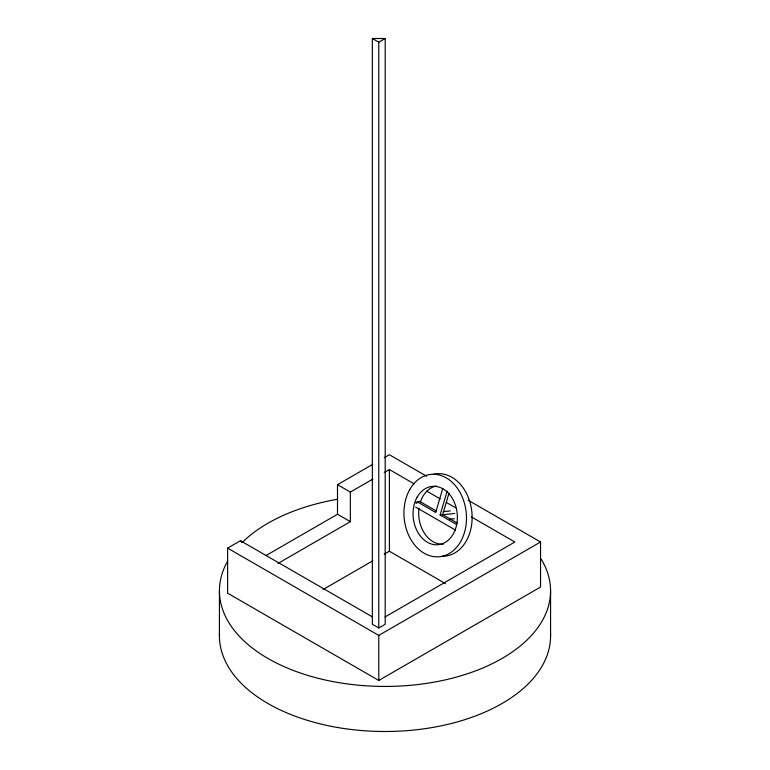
<?xml version="1.0" encoding="UTF-8"?>
<svg xmlns="http://www.w3.org/2000/svg" width="770" height="770" viewBox="0 0 770 770"><rect width="100%" height="100%" fill="white"/><g stroke="black" fill="none" stroke-linecap="round" stroke-linejoin="round"><path stroke-width="1.16" d="M436.359 510.991L419.891 501.482L417.186 501.771L416.724 503.339L415.742 502.772M442.721 488.575L435.714 512.464L417.186 501.771M456.591 524.524L440.122 515.014L447.139 491.125M448.997 493.127L442.654 514.745L440.122 515.014M372.353 38.5L378.773 42.206L385.192 38.5L385.192 624.278L378.773 627.983L372.353 624.278L372.353 38.5L385.192 38.5M468.073 500.163L540.55 542.003L540.55 587.058L378.773 680.459L227.622 593.189L227.622 548.125L240.452 540.713L372.555 616.982M266.218 555.42L337.501 514.264L337.501 484.686L372.786 464.32M384.201 457.726L389.389 454.733L426.657 476.245M337.501 484.686L350.34 492.097L372.95 479.046M384.249 472.52L389.389 469.556L414.279 483.926M278.028 563.419L350.34 521.675L350.34 492.097M323.082 589.512L372.815 560.801M384.211 554.217L389.389 551.233L445.387 583.564M385.01 616.972L514.87 542.003L471.317 516.853M227.622 548.125L378.773 635.394L540.55 542.003M443.183 511.675L450.334 510.914M454.743 513.465L442.827 514.726L457.236 523.051M449.603 519.173L454.367 518.662M426.724 491.106L440.209 498.893M446.427 502.483L455.763 507.873M415.656 507.112L455.417 530.068M337.501 514.264L350.34 521.675M240.452 540.713L241.953 542.542M550.569 590.85L550.569 635.904M389.389 469.556L389.389 551.233M378.773 42.206L378.773 627.983M378.773 635.394L378.773 680.459M219.431 590.85L219.431 635.904M443.289 544.169A29.318 22.07 83.9 0 1 419.015 508.162M420.478 501.838A29.318 22.07 83.9 0 1 436.128 486.053M550.521 633.652A165.569 95.596 0 0 1 385 731.5A165.569 95.596 0 0 1 219.479 633.652M433.5 474.301A41.397 31.156 83.9 0 1 471.808 511.521A41.397 31.156 83.9 0 1 442.423 556.238M541.204 559.155A165.569 95.596 0 0 1 386.81 686.436A165.569 95.596 0 0 1 227.631 561.138M242.386 542.282A165.569 95.596 0 0 1 337.424 499.287M417.205 497.083A29.318 22.07 83.9 0 0 433 544.428A29.318 22.07 83.9 0 0 455.397 505.139A29.318 22.07 83.9 0 0 417.205 497.083M409.794 489.479A41.397 31.156 83.9 0 0 432.095 556.315A41.397 31.156 83.9 0 0 463.713 500.856A41.397 31.156 83.9 0 0 409.794 489.479"/></g></svg>
